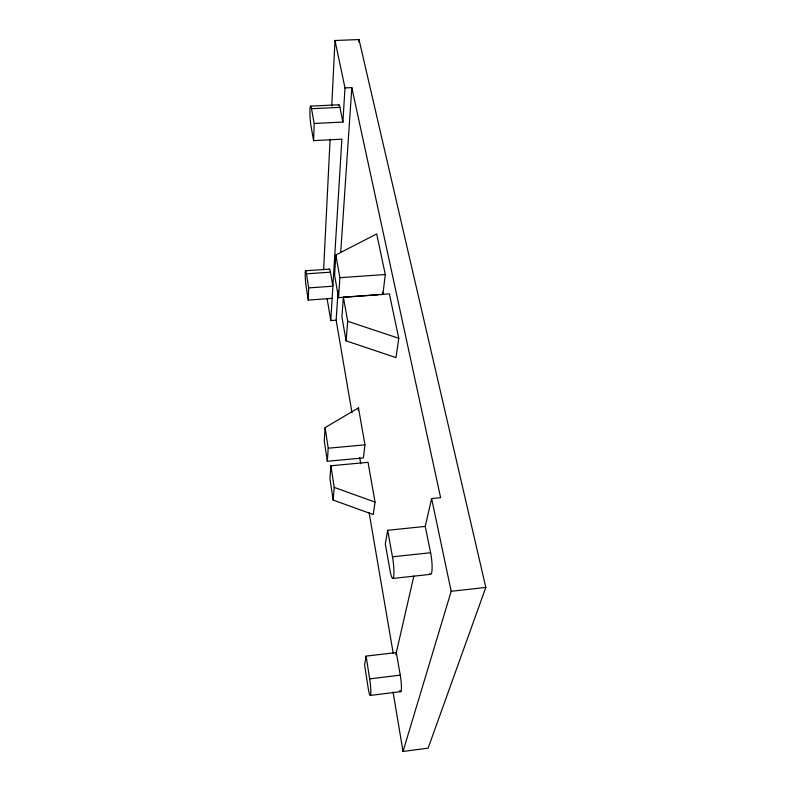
<?xml version="1.0" encoding="UTF-8"?>
<svg xmlns="http://www.w3.org/2000/svg" width="791" height="791" viewBox="0 0 791 791"><rect width="100%" height="100%" fill="white"/><g stroke="black" fill="none" stroke-linecap="round" stroke-linejoin="round"><path stroke-width="1.19" d="M308.253 300.086L308.658 287.904L306.463 273.834A9.294 0.85 85.7 0 0 305.207 273.043A9.294 0.85 85.7 0 0 306.087 286.095L308.253 300.086L332.141 298.355M338.123 290.643L336.135 320.177L330.776 320.582L341.87 139.167L313.602 140.64L314.175 123.485L311.506 108.713L339.922 107.358L342.908 122.051L314.175 123.485M323.618 269.86L330.104 139.147M331.755 105.856L334.998 40.499L359.005 39.55L485.812 587.426L428.129 748.148L403.024 751.45L393.058 691.996M342.908 122.051L344.995 87.91L334.998 40.499M325.081 427.615L324.261 440.894L327.326 461.282L363.405 457.92L364.967 444.839L358.461 407.889L325.081 427.615L328.225 448.21L327.326 461.282M380.441 294.638L382.903 294.46L385.286 274.517L376.694 233.928L335.829 254.989L334.573 275.159L338.528 297.663L377.969 294.816M340.694 252.497L351.817 87.603L344.995 87.91M338.528 297.663L339.893 277.69L335.829 254.989M358.827 42.012L359.005 39.55M330.905 465.78L329.956 478.684L333.179 500.06L373.243 514.555L375.043 502.097L368.042 462.3L330.905 465.78L334.207 487.404L333.179 500.06M343.383 297.179L341.92 316.983L346.112 340.852L395.984 357.611L398.783 338.301L389.37 293.856L343.383 297.179L347.704 321.284L346.112 340.852M358.204 410.331L358.461 407.889M366.114 656.125L364.602 664.964L368.072 687.438A12.3 1.364 83.5 0 0 370.653 694.686A12.3 1.364 83.5 0 0 369.664 678.886L366.114 656.125L396.331 652.535L400.246 675.158A12.251 1.671 83 0 1 401.413 688.417A12.251 1.671 83 0 1 399.801 690.553M387.669 530.286L385.316 544.01L389.963 570.143A15.029 2.175 83.8 0 0 393.621 576.946A15.029 2.175 83.8 0 0 392.455 556.795L387.669 530.286L425.242 526.42L431.629 498.577L440.617 497.677L351.817 87.603M395.816 654.75L413.871 576.026M403.024 751.45L451.186 591.292L431.629 498.577M370.376 695.408L400.8 691.641M369.664 678.886L400.246 675.158M451.186 591.292L485.812 587.426M392.652 578.478L430.423 574.355M392.455 556.795L430.601 552.741A14.96 2.67 83.5 0 1 432.074 569.263A14.96 2.67 83.5 0 1 429.642 573.584M328.225 448.21L364.967 444.839M339.893 277.69L385.286 274.517M308.658 287.904L332.882 286.184L330.46 272.173A9.265 1.048 85.9 0 0 329.244 269.296M305.642 270.74L329.511 269.108M306.463 273.834L330.46 272.173M310.497 106.132L338.736 104.788M347.704 321.284L398.783 338.301M334.207 487.404L375.043 502.097M382.419 292.087L382.903 294.46M425.242 526.42L430.601 552.741M313.602 140.64L310.982 125.907A11.292 1.167 86.7 0 1 309.943 110.068A11.292 1.167 86.7 0 1 311.506 108.713M336.135 320.177L351.975 412.635M359.697 457.653L360.736 463.734M369.071 512.4L393.256 653.524M327.148 298.909L330.776 320.582M338.4 105.44A11.252 1.434 87.1 0 1 339.922 107.358"/></g></svg>
